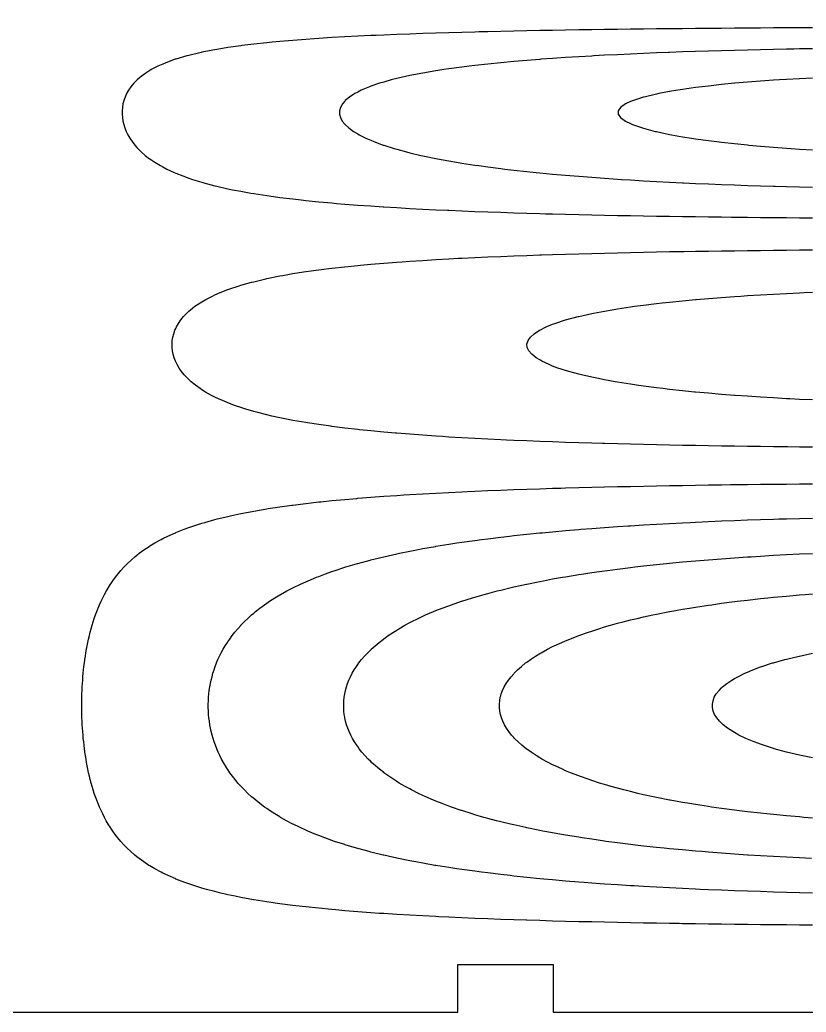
# Model space of a CAD drawing. Header units: millimetres. Extents: x 0 to 0.0817, y -0.0535 to 0.0235.
# Drawn here: x 0.04084 to 0.05737, y -0.0235 to -0.00264 of the extents above; entities that cross this region are included whole.
import ezdxf

# ---------------------------------------------------------------- set-up
doc = ezdxf.new("R2010")
doc.units = ezdxf.units.MM
doc.layers.add('Final_PCB', color=3, linetype='Continuous')
doc.layers.add('Layer1', color=1, linetype='Continuous')

msp = doc.modelspace()

# ---------------------------------------------------------------- linework, layer by layer
at = {"layer": 'Final_PCB'}
msp.add_lwpolyline([(0.031631, -0.0235), (0.050051, -0.0235), (0.050051, -0.0225), (0.052051, -0.0225), (0.052051, -0.0235), (0.070471, -0.0235), (0.070471, -0.0225), (0.072471, -0.0225), (0.072471, -0.0235), (0.081681, -0.0235), (0.081681, -0.0025)], dxfattribs=at)
at = {"layer": 'Layer1'}
for points in [[(0.057505, -0.002802), (0.057232, -0.002803), (0.056958, -0.002805), (0.056685, -0.002806), (0.056412, -0.002808), (0.056139, -0.00281), (0.055866, -0.002812), (0.055593, -0.002814), (0.055319, -0.002816), (0.055284, -0.002816), (0.055046, -0.002818), (0.054773, -0.002821), (0.0545, -0.002824), (0.054227, -0.002826), (0.053953, -0.002829), (0.05368, -0.002833), (0.053407, -0.002836), (0.053134, -0.00284), (0.052861, -0.002843), (0.052588, -0.002848), (0.052314, -0.002852), (0.052041, -0.002856), (0.051768, -0.002861), (0.051495, -0.002866), (0.051222, -0.002872), (0.050948, -0.002878), (0.050675, -0.002884), (0.050493, -0.002888), (0.050402, -0.002891), (0.050129, -0.002898), (0.049856, -0.002906), (0.049583, -0.002914), (0.049309, -0.002923), (0.049036, -0.002933), (0.048763, -0.002943), (0.04849, -0.002954), (0.048334, -0.002961), (0.048217, -0.002966), (0.047943, -0.002979), (0.04767, -0.002994), (0.047397, -0.003009), (0.047124, -0.003026), (0.047029, -0.003033), (0.046851, -0.003045), (0.046578, -0.003067), (0.046304, -0.00309), (0.046146, -0.003105), (0.046031, -0.003116), (0.045758, -0.003146), (0.045508, -0.003177), (0.045485, -0.00318), (0.045212, -0.003219), (0.045027, -0.003249), (0.044938, -0.003265), (0.044665, -0.003318), (0.044652, -0.003321), (0.044392, -0.003383), (0.044352, -0.003393), (0.044119, -0.003462), (0.044109, -0.003465), (0.04391, -0.003538), (0.043846, -0.003564), (0.043743, -0.00361), (0.043604, -0.003682), (0.043573, -0.003701), (0.043487, -0.003754), (0.043388, -0.003826), (0.043304, -0.003898), (0.043299, -0.003903), (0.043234, -0.00397), (0.043174, -0.004042), (0.043125, -0.004114), (0.043085, -0.004187), (0.043053, -0.004259), (0.043027, -0.004331), (0.043026, -0.004336), (0.043009, -0.004403), (0.042997, -0.004475), (0.042992, -0.004547), (0.042992, -0.004619), (0.042997, -0.004691), (0.043009, -0.004764), (0.043026, -0.004836), (0.043026, -0.004837), (0.043049, -0.004908), (0.043077, -0.00498), (0.043112, -0.005052), (0.043153, -0.005124), (0.043202, -0.005196), (0.043257, -0.005268), (0.043299, -0.005317), (0.043321, -0.005341), (0.043393, -0.005413), (0.043476, -0.005485), (0.043569, -0.005557), (0.043573, -0.005559), (0.043675, -0.005629), (0.043795, -0.005701), (0.043846, -0.005729), (0.043931, -0.005773), (0.044086, -0.005845), (0.044119, -0.005859), (0.044264, -0.005917), (0.044392, -0.005964), (0.044469, -0.00599), (0.044665, -0.00605), (0.044705, -0.006062), (0.044938, -0.006123), (0.044982, -0.006134), (0.045212, -0.006186), (0.045308, -0.006206), (0.045485, -0.00624), (0.045698, -0.006278), (0.045758, -0.006288), (0.046031, -0.00633), (0.046171, -0.00635), (0.046304, -0.006368), (0.046578, -0.006402), (0.046757, -0.006422), (0.046851, -0.006432), (0.047124, -0.00646), (0.047397, -0.006485), (0.0475, -0.006494), (0.04767, -0.006509), (0.047943, -0.00653), (0.048217, -0.006549), (0.048477, -0.006567), (0.04849, -0.006567), (0.048763, -0.006584), (0.049036, -0.006599), (0.049309, -0.006614), (0.049583, -0.006627), (0.049833, -0.006639), (0.049856, -0.00664), (0.050129, -0.006651), (0.050402, -0.006662), (0.050675, -0.006672), (0.050948, -0.006682), (0.051222, -0.006691), (0.051495, -0.006699), (0.051768, -0.006707), (0.051889, -0.006711), (0.052041, -0.006715), (0.052314, -0.006722), (0.052588, -0.006729), (0.052861, -0.006735), (0.053134, -0.006741), (0.053407, -0.006746), (0.05368, -0.006751), (0.053953, -0.006756), (0.054227, -0.006761), (0.0545, -0.006765), (0.054773, -0.00677), (0.055046, -0.006773), (0.055319, -0.006777), (0.055593, -0.00678), (0.055802, -0.006783), (0.055866, -0.006784), (0.056139, -0.006787), (0.056412, -0.006789), (0.056685, -0.006792), (0.056958, -0.006794), (0.057232, -0.006797), (0.057505, -0.006799)], [(0.057505, -0.003242), (0.057232, -0.003247), (0.057109, -0.003249), (0.056958, -0.003252), (0.056685, -0.003258), (0.056412, -0.003264), (0.056139, -0.00327), (0.055866, -0.003277), (0.055593, -0.003285), (0.055319, -0.003293), (0.055046, -0.003302), (0.054773, -0.003311), (0.0545, -0.00332), (0.054477, -0.003321), (0.054227, -0.003331), (0.053953, -0.003343), (0.05368, -0.003355), (0.053407, -0.003368), (0.053134, -0.003381), (0.052908, -0.003393), (0.052861, -0.003396), (0.052588, -0.003412), (0.052314, -0.00343), (0.052041, -0.003448), (0.051795, -0.003465), (0.051768, -0.003468), (0.051495, -0.003489), (0.051222, -0.003513), (0.050951, -0.003538), (0.050948, -0.003538), (0.050675, -0.003566), (0.050402, -0.003596), (0.050286, -0.00361), (0.050129, -0.00363), (0.049856, -0.003667), (0.04975, -0.003682), (0.049583, -0.003708), (0.049311, -0.003754), (0.049309, -0.003754), (0.049036, -0.003808), (0.048949, -0.003826), (0.048763, -0.00387), (0.048648, -0.003898), (0.04849, -0.003943), (0.048398, -0.00397), (0.048217, -0.004033), (0.048189, -0.004042), (0.048018, -0.004114), (0.047943, -0.004153), (0.047879, -0.004187), (0.047768, -0.004259), (0.047682, -0.004331), (0.04767, -0.004344), (0.04762, -0.004403), (0.047579, -0.004475), (0.04756, -0.004547), (0.04756, -0.004619), (0.047579, -0.004691), (0.047618, -0.004764), (0.04767, -0.004829), (0.047676, -0.004836), (0.047754, -0.004908), (0.047853, -0.00498), (0.047943, -0.005035), (0.047973, -0.005052), (0.048116, -0.005124), (0.048217, -0.005168), (0.048285, -0.005196), (0.048481, -0.005268), (0.04849, -0.005271), (0.048708, -0.005341), (0.048763, -0.005356), (0.048969, -0.005413), (0.049036, -0.005429), (0.04927, -0.005485), (0.049309, -0.005493), (0.049583, -0.00555), (0.049618, -0.005557), (0.049856, -0.0056), (0.05002, -0.005629), (0.050129, -0.005647), (0.050402, -0.005688), (0.050488, -0.005701), (0.050675, -0.005727), (0.050948, -0.005762), (0.051039, -0.005773), (0.051222, -0.005794), (0.051495, -0.005825), (0.051694, -0.005845), (0.051768, -0.005853), (0.052041, -0.005878), (0.052314, -0.005903), (0.05249, -0.005917), (0.052588, -0.005925), (0.052861, -0.005946), (0.053134, -0.005966), (0.053407, -0.005985), (0.053485, -0.00599), (0.05368, -0.006002), (0.053953, -0.006018), (0.054227, -0.006033), (0.0545, -0.006047), (0.054773, -0.006061), (0.054793, -0.006062), (0.055046, -0.006073), (0.055319, -0.006085), (0.055593, -0.006096), (0.055866, -0.006106), (0.056139, -0.006116), (0.056412, -0.006125), (0.056685, -0.006133), (0.056719, -0.006134), (0.056958, -0.00614), (0.057232, -0.006148), (0.057505, -0.006154)], [(0.057505, -0.003859), (0.057232, -0.003874), (0.056958, -0.003889), (0.056806, -0.003898), (0.056685, -0.003906), (0.056412, -0.003926), (0.056139, -0.003948), (0.055867, -0.00397), (0.055866, -0.00397), (0.055593, -0.003998), (0.055319, -0.004027), (0.055186, -0.004042), (0.055046, -0.004061), (0.054773, -0.004099), (0.054669, -0.004114), (0.0545, -0.004144), (0.05427, -0.004187), (0.054227, -0.004196), (0.053965, -0.004259), (0.053953, -0.004262), (0.053737, -0.004331), (0.05368, -0.004355), (0.053575, -0.004403), (0.05347, -0.004475), (0.053419, -0.004547), (0.05342, -0.004619), (0.05347, -0.004691), (0.05357, -0.004764), (0.05368, -0.004817), (0.053722, -0.004836), (0.053929, -0.004908), (0.053953, -0.004915), (0.054198, -0.00498), (0.054227, -0.004986), (0.0545, -0.005045), (0.054537, -0.005052), (0.054773, -0.005093), (0.054961, -0.005124), (0.055046, -0.005137), (0.055319, -0.005174), (0.05549, -0.005196), (0.055593, -0.005208), (0.055866, -0.005238), (0.056139, -0.005266), (0.056163, -0.005268), (0.056412, -0.00529), (0.056685, -0.005313), (0.056958, -0.005334), (0.057057, -0.005341), (0.057232, -0.005352), (0.057505, -0.005368)], [(0.057505, -0.01162), (0.057232, -0.011618), (0.05698, -0.011615), (0.056958, -0.011615), (0.056685, -0.011611), (0.056412, -0.011608), (0.056139, -0.011604), (0.055866, -0.0116), (0.055593, -0.011596), (0.055319, -0.011592), (0.055046, -0.011587), (0.054773, -0.011582), (0.0545, -0.011576), (0.054227, -0.011571), (0.053953, -0.011565), (0.05368, -0.011558), (0.053407, -0.011551), (0.053134, -0.011544), (0.053092, -0.011543), (0.052861, -0.011536), (0.052588, -0.011528), (0.052314, -0.011519), (0.052041, -0.011509), (0.051768, -0.011499), (0.051495, -0.011489), (0.051222, -0.011477), (0.051073, -0.011471), (0.050948, -0.011465), (0.050675, -0.011452), (0.050402, -0.011438), (0.050129, -0.011423), (0.049856, -0.011407), (0.049725, -0.011399), (0.049583, -0.011389), (0.049309, -0.01137), (0.049036, -0.01135), (0.048763, -0.011328), (0.048739, -0.011326), (0.04849, -0.011304), (0.048217, -0.011278), (0.047982, -0.011254), (0.047943, -0.01125), (0.04767, -0.011219), (0.047397, -0.011185), (0.047379, -0.011182), (0.047124, -0.011146), (0.046888, -0.01111), (0.046851, -0.011104), (0.046578, -0.011056), (0.046481, -0.011038), (0.046304, -0.011002), (0.046137, -0.010966), (0.046031, -0.010941), (0.045844, -0.010894), (0.045758, -0.01087), (0.045593, -0.010822), (0.045485, -0.010787), (0.045375, -0.010749), (0.045212, -0.010688), (0.045184, -0.010677), (0.045018, -0.010605), (0.044938, -0.010567), (0.044872, -0.010533), (0.044743, -0.010461), (0.044665, -0.010412), (0.04463, -0.010389), (0.04453, -0.010317), (0.044442, -0.010245), (0.044392, -0.010198), (0.044365, -0.010172), (0.044298, -0.0101), (0.04424, -0.010028), (0.04419, -0.009956), (0.044148, -0.009884), (0.044119, -0.009823), (0.044113, -0.009812), (0.044086, -0.00974), (0.044065, -0.009668), (0.044051, -0.009596), (0.044043, -0.009523), (0.044041, -0.009451), (0.044046, -0.009379), (0.044058, -0.009307), (0.044076, -0.009235), (0.044102, -0.009163), (0.044119, -0.009125), (0.044135, -0.009091), (0.044176, -0.009019), (0.044225, -0.008946), (0.044283, -0.008874), (0.044351, -0.008802), (0.044392, -0.008764), (0.04443, -0.00873), (0.044522, -0.008658), (0.044628, -0.008586), (0.044665, -0.008563), (0.044749, -0.008514), (0.044889, -0.008442), (0.044938, -0.008419), (0.04505, -0.00837), (0.045212, -0.008307), (0.045237, -0.008297), (0.045454, -0.008225), (0.045485, -0.008216), (0.045708, -0.008153), (0.045758, -0.008141), (0.046009, -0.008081), (0.046031, -0.008076), (0.046304, -0.008021), (0.046367, -0.008009), (0.046578, -0.007972), (0.0468, -0.007937), (0.046851, -0.007929), (0.047124, -0.007891), (0.047333, -0.007865), (0.047397, -0.007857), (0.04767, -0.007827), (0.047943, -0.007799), (0.048005, -0.007793), (0.048217, -0.007773), (0.04849, -0.00775), (0.048763, -0.007729), (0.048878, -0.00772), (0.049036, -0.007709), (0.049309, -0.007692), (0.049583, -0.007675), (0.049856, -0.007659), (0.050065, -0.007648), (0.050129, -0.007645), (0.050402, -0.007632), (0.050675, -0.00762), (0.050948, -0.007608), (0.051222, -0.007597), (0.051495, -0.007587), (0.051768, -0.007577), (0.051805, -0.007576), (0.052041, -0.007569), (0.052314, -0.00756), (0.052588, -0.007553), (0.052861, -0.007545), (0.053134, -0.007538), (0.053407, -0.007532), (0.05368, -0.007526), (0.053953, -0.00752), (0.054227, -0.007515), (0.0545, -0.007509), (0.054773, -0.007505), (0.054806, -0.007504), (0.055046, -0.0075), (0.055319, -0.007496), (0.055593, -0.007492), (0.055866, -0.007489), (0.056139, -0.007485), (0.056412, -0.007482), (0.056685, -0.007479), (0.056958, -0.007476), (0.057232, -0.007474), (0.057505, -0.007471)], [(0.057505, -0.010628), (0.057232, -0.010615), (0.05703, -0.010605), (0.056958, -0.010601), (0.056685, -0.010586), (0.056412, -0.010569), (0.056139, -0.010551), (0.055876, -0.010533), (0.055866, -0.010532), (0.055593, -0.010511), (0.055319, -0.010488), (0.055046, -0.010463), (0.055025, -0.010461), (0.054773, -0.010435), (0.0545, -0.010406), (0.054354, -0.010389), (0.054227, -0.010373), (0.053953, -0.010337), (0.053806, -0.010317), (0.05368, -0.010298), (0.053407, -0.010254), (0.053352, -0.010245), (0.053134, -0.010204), (0.052971, -0.010172), (0.052861, -0.010149), (0.05265, -0.0101), (0.052588, -0.010084), (0.052379, -0.010028), (0.052314, -0.010008), (0.052153, -0.009956), (0.052041, -0.009914), (0.051965, -0.009884), (0.051813, -0.009812), (0.051768, -0.009786), (0.051692, -0.00974), (0.051602, -0.009668), (0.051541, -0.009596), (0.051507, -0.009523), (0.051501, -0.009451), (0.051523, -0.009379), (0.051573, -0.009307), (0.051652, -0.009235), (0.051762, -0.009163), (0.051768, -0.00916), (0.051907, -0.009091), (0.052041, -0.009036), (0.052087, -0.009019), (0.052308, -0.008946), (0.052314, -0.008945), (0.052577, -0.008874), (0.052588, -0.008872), (0.052861, -0.008811), (0.052901, -0.008802), (0.053134, -0.008758), (0.053292, -0.00873), (0.053407, -0.008712), (0.05368, -0.00867), (0.053763, -0.008658), (0.053953, -0.008633), (0.054227, -0.008599), (0.05434, -0.008586), (0.0545, -0.008569), (0.054773, -0.008541), (0.055046, -0.008515), (0.05506, -0.008514), (0.055319, -0.008492), (0.055593, -0.008471), (0.055866, -0.008451), (0.055999, -0.008442), (0.056139, -0.008433), (0.056412, -0.008416), (0.056685, -0.008401), (0.056958, -0.008387), (0.057232, -0.008374), (0.057328, -0.00837), (0.057505, -0.008362)], [(0.057505, -0.021671), (0.057232, -0.021669), (0.056958, -0.021666), (0.056685, -0.021664), (0.056412, -0.021661), (0.056139, -0.021658), (0.055866, -0.021655), (0.055593, -0.021652), (0.055319, -0.021648), (0.055046, -0.021645), (0.054773, -0.021641), (0.054702, -0.021639), (0.0545, -0.021636), (0.054227, -0.021632), (0.053953, -0.021627), (0.05368, -0.021622), (0.053407, -0.021616), (0.053134, -0.021611), (0.052861, -0.021604), (0.052588, -0.021598), (0.052314, -0.021591), (0.052041, -0.021584), (0.051768, -0.021576), (0.051495, -0.021568), (0.051482, -0.021567), (0.051222, -0.021559), (0.050948, -0.021549), (0.050675, -0.021539), (0.050402, -0.021529), (0.050129, -0.021517), (0.049856, -0.021505), (0.049645, -0.021495), (0.049583, -0.021492), (0.049309, -0.021478), (0.049036, -0.021463), (0.048763, -0.021447), (0.04849, -0.021429), (0.048397, -0.021423), (0.048217, -0.02141), (0.047943, -0.02139), (0.04767, -0.021368), (0.04748, -0.021351), (0.047397, -0.021343), (0.047124, -0.021317), (0.046851, -0.021288), (0.046773, -0.021279), (0.046578, -0.021255), (0.046304, -0.02122), (0.04621, -0.021207), (0.046031, -0.02118), (0.045758, -0.021136), (0.045749, -0.021135), (0.045485, -0.021086), (0.045366, -0.021062), (0.045212, -0.02103), (0.045041, -0.02099), (0.044938, -0.020965), (0.044762, -0.020918), (0.044665, -0.02089), (0.044521, -0.020846), (0.044392, -0.020803), (0.044309, -0.020774), (0.044123, -0.020702), (0.044119, -0.0207), (0.043957, -0.02063), (0.043846, -0.020576), (0.043809, -0.020558), (0.043676, -0.020486), (0.043573, -0.020424), (0.043555, -0.020413), (0.043447, -0.020341), (0.043347, -0.020269), (0.043299, -0.020232), (0.043257, -0.020197), (0.043173, -0.020125), (0.043097, -0.020053), (0.043026, -0.019981), (0.043026, -0.01998), (0.042961, -0.019909), (0.042901, -0.019836), (0.042845, -0.019764), (0.042793, -0.019692), (0.042753, -0.019632), (0.042745, -0.01962), (0.0427, -0.019548), (0.042658, -0.019476), (0.042619, -0.019404), (0.042582, -0.019332), (0.042548, -0.019259), (0.042516, -0.019187), (0.042486, -0.019115), (0.04248, -0.019101), (0.042457, -0.019043), (0.042431, -0.018971), (0.042406, -0.018899), (0.042383, -0.018827), (0.042361, -0.018755), (0.042341, -0.018683), (0.042322, -0.01861), (0.042304, -0.018538), (0.042287, -0.018466), (0.042272, -0.018394), (0.042257, -0.018322), (0.042244, -0.01825), (0.042232, -0.018178), (0.04222, -0.018106), (0.042209, -0.018033), (0.042207, -0.018013), (0.0422, -0.017961), (0.042191, -0.017889), (0.042183, -0.017817), (0.042175, -0.017745), (0.042169, -0.017673), (0.042163, -0.017601), (0.042158, -0.017529), (0.042154, -0.017457), (0.04215, -0.017384), (0.042147, -0.017312), (0.042145, -0.01724), (0.042144, -0.017168), (0.042143, -0.017096), (0.042143, -0.017024), (0.042144, -0.016952), (0.042145, -0.01688), (0.042147, -0.016807), (0.04215, -0.016735), (0.042153, -0.016663), (0.042157, -0.016591), (0.042162, -0.016519), (0.042168, -0.016447), (0.042174, -0.016375), (0.042181, -0.016303), (0.042189, -0.01623), (0.042198, -0.016158), (0.042207, -0.016096), (0.042208, -0.016086), (0.042219, -0.016014), (0.04223, -0.015942), (0.042243, -0.01587), (0.042256, -0.015798), (0.04227, -0.015726), (0.042286, -0.015654), (0.042303, -0.015581), (0.042321, -0.015509), (0.04234, -0.015437), (0.04236, -0.015365), (0.042382, -0.015293), (0.042406, -0.015221), (0.042431, -0.015149), (0.042457, -0.015077), (0.04248, -0.015019), (0.042486, -0.015004), (0.042516, -0.014932), (0.042548, -0.01486), (0.042583, -0.014788), (0.04262, -0.014716), (0.04266, -0.014644), (0.042702, -0.014572), (0.042747, -0.0145), (0.042753, -0.014491), (0.042796, -0.014428), (0.042849, -0.014355), (0.042905, -0.014283), (0.042965, -0.014211), (0.043026, -0.014144), (0.043031, -0.014139), (0.043101, -0.014067), (0.043178, -0.013995), (0.043261, -0.013923), (0.043299, -0.013891), (0.043352, -0.013851), (0.04345, -0.013778), (0.043558, -0.013706), (0.043573, -0.013697), (0.043677, -0.013634), (0.043808, -0.013562), (0.043846, -0.013543), (0.043953, -0.01349), (0.044114, -0.013418), (0.044119, -0.013416), (0.044295, -0.013346), (0.044392, -0.01331), (0.044498, -0.013274), (0.044665, -0.01322), (0.044728, -0.013201), (0.044938, -0.013143), (0.044991, -0.013129), (0.045212, -0.013076), (0.045294, -0.013057), (0.045485, -0.013017), (0.045647, -0.012985), (0.045758, -0.012965), (0.046031, -0.012918), (0.046062, -0.012913), (0.046304, -0.012876), (0.04656, -0.012841), (0.046578, -0.012839), (0.046851, -0.012804), (0.047124, -0.012773), (0.047168, -0.012769), (0.047397, -0.012745), (0.04767, -0.012719), (0.047927, -0.012697), (0.047943, -0.012695), (0.048217, -0.012673), (0.04849, -0.012653), (0.048763, -0.012634), (0.048911, -0.012625), (0.049036, -0.012617), (0.049309, -0.0126), (0.049583, -0.012585), (0.049856, -0.012571), (0.050129, -0.012558), (0.050246, -0.012552), (0.050402, -0.012545), (0.050675, -0.012534), (0.050948, -0.012523), (0.051222, -0.012513), (0.051495, -0.012503), (0.051768, -0.012494), (0.052041, -0.012485), (0.052216, -0.01248), (0.052314, -0.012477), (0.052588, -0.01247), (0.052861, -0.012463), (0.053134, -0.012456), (0.053407, -0.01245), (0.05368, -0.012444), (0.053953, -0.012438), (0.054227, -0.012433), (0.0545, -0.012428), (0.054773, -0.012423), (0.055046, -0.012419), (0.055319, -0.012415), (0.055593, -0.012411), (0.05578, -0.012408), (0.055866, -0.012407), (0.056139, -0.012404), (0.056412, -0.0124), (0.056685, -0.012397), (0.056958, -0.012395), (0.057232, -0.012392), (0.057505, -0.01239)], [(0.057505, -0.020997), (0.057235, -0.02099), (0.057232, -0.02099), (0.056958, -0.020983), (0.056685, -0.020975), (0.056412, -0.020966), (0.056139, -0.020957), (0.055866, -0.020947), (0.055593, -0.020937), (0.055319, -0.020926), (0.055143, -0.020918), (0.055046, -0.020914), (0.054773, -0.020901), (0.0545, -0.020888), (0.054227, -0.020873), (0.053953, -0.020858), (0.053755, -0.020846), (0.05368, -0.020842), (0.053407, -0.020824), (0.053134, -0.020806), (0.052861, -0.020786), (0.052701, -0.020774), (0.052588, -0.020765), (0.052314, -0.020743), (0.052041, -0.020719), (0.051853, -0.020702), (0.051768, -0.020694), (0.051495, -0.020667), (0.051222, -0.020638), (0.051146, -0.02063), (0.050948, -0.020607), (0.050675, -0.020574), (0.050544, -0.020558), (0.050402, -0.020539), (0.050129, -0.020501), (0.050024, -0.020486), (0.049856, -0.02046), (0.049583, -0.020416), (0.049567, -0.020413), (0.049309, -0.020368), (0.049163, -0.020341), (0.049036, -0.020317), (0.048802, -0.020269), (0.048763, -0.020261), (0.04849, -0.0202), (0.048478, -0.020197), (0.048217, -0.020133), (0.048186, -0.020125), (0.047943, -0.020059), (0.04792, -0.020053), (0.047678, -0.019981), (0.04767, -0.019978), (0.047457, -0.019909), (0.047397, -0.019888), (0.047253, -0.019836), (0.047124, -0.019787), (0.047066, -0.019764), (0.046893, -0.019692), (0.046851, -0.019674), (0.046733, -0.01962), (0.046585, -0.019548), (0.046578, -0.019544), (0.046447, -0.019476), (0.046319, -0.019404), (0.046304, -0.019395), (0.0462, -0.019332), (0.046089, -0.019259), (0.046031, -0.01922), (0.045985, -0.019187), (0.045888, -0.019115), (0.045798, -0.019043), (0.045758, -0.01901), (0.045713, -0.018971), (0.045634, -0.018899), (0.04556, -0.018827), (0.045491, -0.018755), (0.045485, -0.018748), (0.045426, -0.018683), (0.045366, -0.01861), (0.045309, -0.018538), (0.045256, -0.018466), (0.045212, -0.018401), (0.045207, -0.018394), (0.045162, -0.018322), (0.045119, -0.01825), (0.04508, -0.018178), (0.045044, -0.018106), (0.04501, -0.018033), (0.04498, -0.017961), (0.044952, -0.017889), (0.044938, -0.017852), (0.044926, -0.017817), (0.044903, -0.017745), (0.044883, -0.017673), (0.044865, -0.017601), (0.044849, -0.017529), (0.044836, -0.017457), (0.044825, -0.017384), (0.044816, -0.017312), (0.044809, -0.01724), (0.044804, -0.017168), (0.044802, -0.017096), (0.044802, -0.017024), (0.044804, -0.016952), (0.044808, -0.01688), (0.044814, -0.016807), (0.044823, -0.016735), (0.044834, -0.016663), (0.044847, -0.016591), (0.044862, -0.016519), (0.04488, -0.016447), (0.0449, -0.016375), (0.044922, -0.016303), (0.044938, -0.016256), (0.044948, -0.01623), (0.044975, -0.016158), (0.045006, -0.016086), (0.045039, -0.016014), (0.045075, -0.015942), (0.045115, -0.01587), (0.045157, -0.015798), (0.045203, -0.015726), (0.045212, -0.015712), (0.045252, -0.015654), (0.045305, -0.015581), (0.045362, -0.015509), (0.045422, -0.015437), (0.045485, -0.015368), (0.045487, -0.015365), (0.045557, -0.015293), (0.045632, -0.015221), (0.045711, -0.015149), (0.045758, -0.015109), (0.045797, -0.015077), (0.045888, -0.015004), (0.045986, -0.014932), (0.046031, -0.014901), (0.046091, -0.01486), (0.046203, -0.014788), (0.046304, -0.014727), (0.046323, -0.014716), (0.046453, -0.014644), (0.046578, -0.014579), (0.046591, -0.014572), (0.046741, -0.0145), (0.046851, -0.01445), (0.046902, -0.014428), (0.047076, -0.014355), (0.047124, -0.014337), (0.047265, -0.014283), (0.047397, -0.014236), (0.04747, -0.014211), (0.04767, -0.014146), (0.047692, -0.014139), (0.047935, -0.014067), (0.047943, -0.014065), (0.048202, -0.013995), (0.048217, -0.013991), (0.04849, -0.013924), (0.048494, -0.013923), (0.048763, -0.013862), (0.048818, -0.013851), (0.049036, -0.013806), (0.049177, -0.013778), (0.049309, -0.013754), (0.049577, -0.013706), (0.049583, -0.013705), (0.049856, -0.013661), (0.050029, -0.013634), (0.050129, -0.013619), (0.050402, -0.013581), (0.050542, -0.013562), (0.050675, -0.013545), (0.050948, -0.013511), (0.051131, -0.01349), (0.051222, -0.01348), (0.051495, -0.01345), (0.051768, -0.013423), (0.051818, -0.013418), (0.052041, -0.013397), (0.052314, -0.013372), (0.052588, -0.01335), (0.052635, -0.013346), (0.052861, -0.013328), (0.053134, -0.013308), (0.053407, -0.013289), (0.053638, -0.013274), (0.05368, -0.013271), (0.053953, -0.013254), (0.054227, -0.013238), (0.0545, -0.013223), (0.054773, -0.013209), (0.054934, -0.013201), (0.055046, -0.013196), (0.055319, -0.013184), (0.055593, -0.013172), (0.055866, -0.013161), (0.056139, -0.013151), (0.056412, -0.013142), (0.056685, -0.013133), (0.056798, -0.013129), (0.056958, -0.013125), (0.057232, -0.013117), (0.057505, -0.01311)], [(0.057483, -0.020269), (0.057232, -0.020257), (0.056958, -0.020244), (0.056685, -0.020229), (0.056412, -0.020213), (0.056154, -0.020197), (0.056139, -0.020196), (0.055866, -0.020178), (0.055593, -0.020158), (0.055319, -0.020137), (0.055175, -0.020125), (0.055046, -0.020114), (0.054773, -0.02009), (0.0545, -0.020064), (0.054388, -0.020053), (0.054227, -0.020036), (0.053953, -0.020007), (0.053728, -0.019981), (0.05368, -0.019975), (0.053407, -0.019941), (0.05316, -0.019909), (0.053134, -0.019905), (0.052861, -0.019866), (0.052664, -0.019836), (0.052588, -0.019824), (0.052314, -0.01978), (0.052224, -0.019764), (0.052041, -0.019732), (0.051831, -0.019692), (0.051768, -0.01968), (0.051495, -0.019624), (0.051476, -0.01962), (0.051222, -0.019564), (0.051154, -0.019548), (0.050948, -0.019498), (0.050861, -0.019476), (0.050675, -0.019426), (0.050593, -0.019404), (0.050402, -0.019348), (0.050347, -0.019332), (0.050129, -0.019262), (0.05012, -0.019259), (0.049911, -0.019187), (0.049856, -0.019167), (0.049718, -0.019115), (0.049583, -0.019061), (0.049538, -0.019043), (0.049372, -0.018971), (0.049309, -0.018942), (0.049218, -0.018899), (0.049074, -0.018827), (0.049036, -0.018807), (0.048941, -0.018755), (0.048816, -0.018683), (0.048763, -0.01865), (0.048701, -0.01861), (0.048594, -0.018538), (0.048494, -0.018466), (0.04849, -0.018463), (0.048401, -0.018394), (0.048316, -0.018322), (0.048236, -0.01825), (0.048217, -0.018231), (0.048163, -0.018178), (0.048095, -0.018106), (0.048033, -0.018033), (0.047976, -0.017961), (0.047943, -0.017917), (0.047924, -0.017889), (0.047877, -0.017817), (0.047835, -0.017745), (0.047797, -0.017673), (0.047764, -0.017601), (0.047735, -0.017529), (0.04771, -0.017457), (0.047689, -0.017384), (0.047673, -0.017312), (0.04767, -0.017297), (0.047661, -0.01724), (0.047652, -0.017168), (0.047648, -0.017096), (0.047648, -0.017024), (0.047651, -0.016952), (0.047659, -0.01688), (0.04767, -0.016807), (0.04767, -0.016807), (0.047686, -0.016735), (0.047706, -0.016663), (0.04773, -0.016591), (0.047759, -0.016519), (0.047791, -0.016447), (0.047828, -0.016375), (0.04787, -0.016303), (0.047916, -0.01623), (0.047943, -0.016192), (0.047968, -0.016158), (0.048025, -0.016086), (0.048087, -0.016014), (0.048154, -0.015942), (0.048217, -0.01588), (0.048227, -0.01587), (0.048307, -0.015798), (0.048393, -0.015726), (0.048485, -0.015654), (0.04849, -0.01565), (0.048586, -0.015581), (0.048693, -0.015509), (0.048763, -0.015466), (0.048809, -0.015437), (0.048934, -0.015365), (0.049036, -0.01531), (0.049068, -0.015293), (0.049213, -0.015221), (0.049309, -0.015176), (0.049369, -0.015149), (0.049536, -0.015077), (0.049583, -0.015058), (0.049717, -0.015004), (0.049856, -0.014953), (0.049912, -0.014932), (0.050123, -0.01486), (0.050129, -0.014858), (0.050353, -0.014788), (0.050402, -0.014773), (0.050601, -0.014716), (0.050675, -0.014696), (0.050872, -0.014644), (0.050948, -0.014625), (0.051168, -0.014572), (0.051222, -0.014559), (0.051492, -0.0145), (0.051495, -0.014499), (0.051768, -0.014444), (0.051851, -0.014428), (0.052041, -0.014392), (0.052248, -0.014355), (0.052314, -0.014344), (0.052588, -0.0143), (0.052693, -0.014283), (0.052861, -0.014258), (0.053134, -0.014219), (0.053193, -0.014211), (0.053407, -0.014183), (0.05368, -0.014149), (0.053766, -0.014139), (0.053953, -0.014117), (0.054227, -0.014088), (0.054431, -0.014067), (0.0545, -0.01406), (0.054773, -0.014034), (0.055046, -0.01401), (0.055224, -0.013995), (0.055319, -0.013987), (0.055593, -0.013966), (0.055866, -0.013946), (0.056139, -0.013927), (0.056213, -0.013923), (0.056412, -0.01391), (0.056685, -0.013894), (0.056958, -0.013879), (0.057232, -0.013866), (0.057505, -0.013853)], [(0.057505, -0.019418), (0.057324, -0.019404), (0.057232, -0.019396), (0.056958, -0.019372), (0.056685, -0.019346), (0.056546, -0.019332), (0.056412, -0.019317), (0.056139, -0.019287), (0.055914, -0.019259), (0.055866, -0.019253), (0.055593, -0.019217), (0.055381, -0.019187), (0.055319, -0.019178), (0.055046, -0.019136), (0.054921, -0.019115), (0.054773, -0.01909), (0.054514, -0.019043), (0.0545, -0.019041), (0.054227, -0.018986), (0.054153, -0.018971), (0.053953, -0.018927), (0.053829, -0.018899), (0.05368, -0.018863), (0.053536, -0.018827), (0.053407, -0.018793), (0.05327, -0.018755), (0.053134, -0.018715), (0.053028, -0.018683), (0.052861, -0.018629), (0.052806, -0.01861), (0.052603, -0.018538), (0.052588, -0.018532), (0.052418, -0.018466), (0.052314, -0.018423), (0.052247, -0.018394), (0.052091, -0.018322), (0.052041, -0.018297), (0.051948, -0.01825), (0.051816, -0.018178), (0.051768, -0.018149), (0.051696, -0.018106), (0.051586, -0.018033), (0.051495, -0.017968), (0.051486, -0.017961), (0.051396, -0.017889), (0.051315, -0.017817), (0.051241, -0.017745), (0.051222, -0.017724), (0.051176, -0.017673), (0.051119, -0.017601), (0.05107, -0.017529), (0.051028, -0.017457), (0.050992, -0.017384), (0.050964, -0.017312), (0.050948, -0.017259), (0.050943, -0.01724), (0.050929, -0.017168), (0.050922, -0.017096), (0.050921, -0.017024), (0.050927, -0.016952), (0.05094, -0.01688), (0.050948, -0.016848), (0.05096, -0.016807), (0.050987, -0.016735), (0.051021, -0.016663), (0.051062, -0.016591), (0.05111, -0.016519), (0.051166, -0.016447), (0.051222, -0.016384), (0.05123, -0.016375), (0.051303, -0.016303), (0.051383, -0.01623), (0.051473, -0.016158), (0.051495, -0.016142), (0.051572, -0.016086), (0.051681, -0.016014), (0.051768, -0.015961), (0.051801, -0.015942), (0.051932, -0.01587), (0.052041, -0.015814), (0.052075, -0.015798), (0.052232, -0.015726), (0.052314, -0.01569), (0.052402, -0.015654), (0.052588, -0.015582), (0.052588, -0.015581), (0.052792, -0.015509), (0.052861, -0.015486), (0.053014, -0.015437), (0.053134, -0.015401), (0.053258, -0.015365), (0.053407, -0.015324), (0.053525, -0.015293), (0.05368, -0.015254), (0.05382, -0.015221), (0.053953, -0.01519), (0.054146, -0.015149), (0.054227, -0.015132), (0.0545, -0.015078), (0.05451, -0.015077), (0.054773, -0.015029), (0.05492, -0.015004), (0.055046, -0.014984), (0.055319, -0.014942), (0.055385, -0.014932), (0.055593, -0.014903), (0.055866, -0.014867), (0.055923, -0.01486), (0.056139, -0.014834), (0.056412, -0.014804), (0.056562, -0.014788), (0.056685, -0.014776), (0.056958, -0.01475), (0.057232, -0.014726), (0.057352, -0.014716), (0.057505, -0.014704)], [(0.057505, -0.018155), (0.057264, -0.018106), (0.057232, -0.018098), (0.05696, -0.018033), (0.056958, -0.018033), (0.056699, -0.017961), (0.056685, -0.017957), (0.056473, -0.017889), (0.056412, -0.017868), (0.056277, -0.017817), (0.056139, -0.01776), (0.056104, -0.017745), (0.055956, -0.017673), (0.055866, -0.017623), (0.055827, -0.017601), (0.055718, -0.017529), (0.055625, -0.017457), (0.055593, -0.017426), (0.05555, -0.017384), (0.05549, -0.017312), (0.055446, -0.01724), (0.055416, -0.017168), (0.0554, -0.017096), (0.055399, -0.017024), (0.055412, -0.016952), (0.055439, -0.01688), (0.055481, -0.016807), (0.055538, -0.016735), (0.055593, -0.01668), (0.05561, -0.016663), (0.0557, -0.016591), (0.055807, -0.016519), (0.055866, -0.016484), (0.055933, -0.016447), (0.056079, -0.016375), (0.056139, -0.016348), (0.056248, -0.016303), (0.056412, -0.016241), (0.056441, -0.01623), (0.056665, -0.016158), (0.056685, -0.016152), (0.056923, -0.016086), (0.056958, -0.016077), (0.057221, -0.016014), (0.057232, -0.016012), (0.057505, -0.015955)]]:
    msp.add_lwpolyline(points, dxfattribs=at)

doc.saveas('drawing.dxf')
